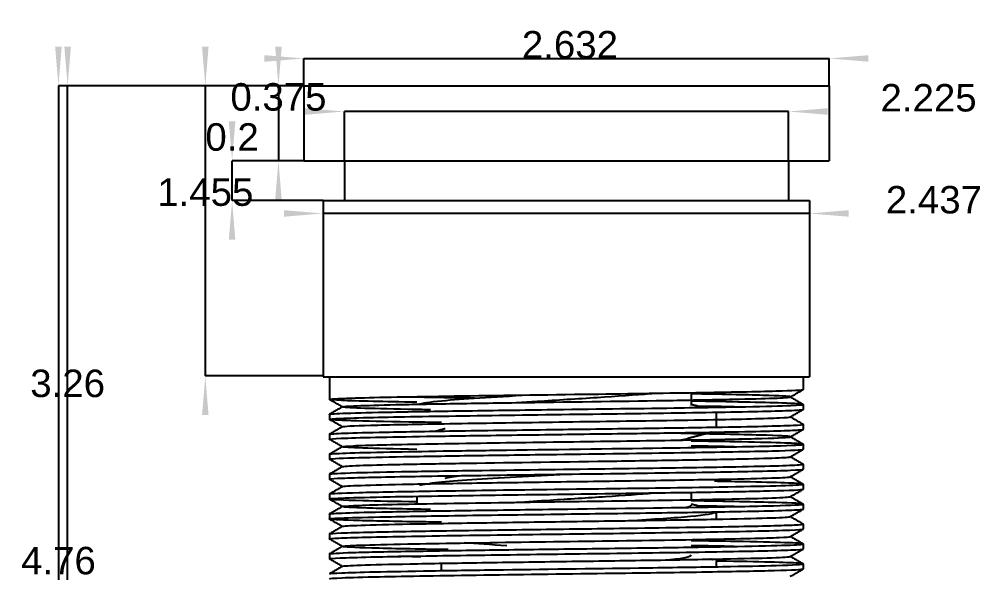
# Model space of a CAD drawing. Header units: millimetres. Extents: x 21 to 283, y 35 to 198.
# Drawn here: x 21 to 143.4, y 127.6 to 198.2 of the extents above; entities that cross this region are included whole.
import ezdxf
from ezdxf.enums import TextEntityAlignment as Align

# ---------------------------------------------------------------- set-up
doc = ezdxf.new("R2010")
doc.units = ezdxf.units.MM
doc.layers.get('0').update_dxf_attribs({"linetype": 'CONTINUOUS'})
for name, color, linetype in [('Dimension', 7, 'CONTINUOUS'), ('Dimension001', 7, 'CONTINUOUS'), ('Dimension003', 7, 'CONTINUOUS'), ('Dimension004', 7, 'CONTINUOUS'), ('Dimension007', 7, 'CONTINUOUS'), ('Dimension009', 7, 'CONTINUOUS'), ('Dimension010', 7, 'CONTINUOUS'), ('Dimension011', 7, 'CONTINUOUS'), ('ProjItem', 7, 'CONTINUOUS')]:
    doc.layers.add(name, color=color, linetype=linetype)
doc.styles.get("Standard").update_dxf_attribs({"font": 'arial.ttf'})
doc.dimstyles.get("Standard").update_dxf_attribs({"dimscale": 0, "dimtxt": 2.5, "dimasz": 2.5, "dimexe": 1.25, "dimexo": 0.625, "dimtad": 1, "dimtxsty": 'STANDARD', "dimcen": 2.5, "dimazin": 3, "dimtfac": 1, "dimtmove": 0, "dimatfit": 3})

# ---------------------------------------------------------------- blocks, each defined once
blk = doc.blocks.new('*Dimension001')
at = {"color": 0}
for points in [[(53.612, 194.729), (54.4453, 194.729), (54.0287, 189.729)], [(53.612, 175.204), (54.4453, 175.204), (54.0287, 180.204)]]:
    blk.add_solid(points, dxfattribs=at)
at = {"layer": 'Dimension001'}
for p, q in [((57.2464, 189.729), (54.0287, 189.729)), ((54.0287, 189.729), (54.0287, 180.204)), ((57.2464, 180.204), (54.0287, 180.204))]:
    blk.add_line(p, q, dxfattribs=at)
blk.add_text('0.375', height=3.5, dxfattribs=at).set_placement((54.0287, 186.586), align=Align.CENTER)
blk = doc.blocks.new('*Dimension003')
at = {"color": 0}
for points in [[(47.7092, 185.204), (48.5425, 185.204), (48.1259, 180.204)], [(47.7092, 170.124), (48.5425, 170.124), (48.1259, 175.124)]]:
    blk.add_solid(points, dxfattribs=at)
at = {"layer": 'Dimension003'}
for p, q in [((57.2464, 180.204), (48.1259, 180.204)), ((48.1259, 175.124), (48.1259, 180.204)), ((59.7293, 175.124), (48.1259, 175.124))]:
    blk.add_line(p, q, dxfattribs=at)
blk.add_text('0.2', height=3.5, dxfattribs=at).set_placement((48.1259, 181.479), align=Align.CENTER)
blk = doc.blocks.new('*Dimension')
at = {"color": 0}
for points in [[(44.3001, 194.729), (45.1334, 194.729), (44.7167, 189.729)], [(44.3001, 147.783), (45.1334, 147.783), (44.7167, 152.783)]]:
    blk.add_solid(points, dxfattribs=at)
at = {"layer": 'Dimension'}
for p, q in [((57.2464, 189.729), (44.7167, 189.729)), ((44.7167, 189.729), (44.7167, 152.783)), ((59.7293, 152.783), (44.7167, 152.783))]:
    blk.add_line(p, q, dxfattribs=at)
blk.add_text('1.455', height=3.5, dxfattribs=at).set_placement((44.7167, 174.451), align=Align.CENTER)
blk = doc.blocks.new('*Dimension004')
at = {"color": 0}
for points in [[(26.7768, 194.729), (27.6102, 194.729), (27.1935, 189.729)], [(26.7768, 101.925), (27.6102, 101.925), (27.1935, 106.925)]]:
    blk.add_solid(points, dxfattribs=at)
at = {"layer": 'Dimension004'}
for p, q in [((57.2464, 189.729), (27.1935, 189.729)), ((27.1935, 106.925), (27.1935, 189.729)), ((65.4062, 106.925), (27.1935, 106.925))]:
    blk.add_line(p, q, dxfattribs=at)
blk.add_text('3.26', height=3.5, dxfattribs=at).set_placement((27.1935, 150.087), align=Align.CENTER)
blk = doc.blocks.new('*Dimension007')
at = {"color": 0}
for points in [[(25.6031, 194.729), (26.4365, 194.729), (26.0198, 189.729)], [(25.6031, 63.825), (26.4365, 63.825), (26.0198, 68.825)]]:
    blk.add_solid(points, dxfattribs=at)
at = {"layer": 'Dimension007'}
for p, q in [((57.2464, 189.729), (26.0198, 189.729)), ((26.0198, 189.729), (26.0198, 68.825)), ((65.2792, 68.825), (26.0198, 68.825))]:
    blk.add_line(p, q, dxfattribs=at)
blk.add_text('4.76', height=3.5, dxfattribs=at).set_placement((26.0198, 127.503), align=Align.CENTER)
blk = doc.blocks.new('*Dimension009')
at = {"color": 0}
for points in [[(52.2464, 193.648), (52.2464, 192.815), (57.2464, 193.232)], [(129.112, 193.648), (129.112, 192.815), (124.112, 193.232)]]:
    blk.add_solid(points, dxfattribs=at)
at = {"layer": 'Dimension009'}
for p, q in [((57.2464, 189.729), (57.2464, 193.232)), ((57.2464, 193.232), (124.112, 193.232)), ((124.112, 189.729), (124.112, 193.232))]:
    blk.add_line(p, q, dxfattribs=at)
blk.add_text('2.632', height=3.5, dxfattribs=at).set_placement((91.1312, 193.232), align=Align.CENTER)
blk = doc.blocks.new('*Dimension010')
at = {"color": 0}
for points in [[(57.4217, 186.891), (57.4217, 186.057), (62.4217, 186.474)], [(123.937, 186.891), (123.937, 186.057), (118.937, 186.474)]]:
    blk.add_solid(points, dxfattribs=at)
at = {"layer": 'Dimension010'}
for p, q in [((62.4217, 180.204), (62.4217, 186.474)), ((118.937, 186.474), (62.4217, 186.474)), ((118.937, 180.204), (118.937, 186.474))]:
    blk.add_line(p, q, dxfattribs=at)
blk.add_text('2.225', height=3.5, dxfattribs=at).set_placement((136.788, 186.474), align=Align.CENTER)
blk = doc.blocks.new('*Dimension011')
at = {"color": 0}
for points in [[(54.7293, 173.067), (54.7293, 173.9), (59.7293, 173.483)], [(126.629, 173.067), (126.629, 173.9), (121.629, 173.483)]]:
    blk.add_solid(points, dxfattribs=at)
at = {"layer": 'Dimension011'}
for p, q in [((59.7293, 175.124), (59.7293, 173.483)), ((121.629, 175.124), (121.629, 173.483)), ((121.629, 173.483), (59.7293, 173.483))]:
    blk.add_line(p, q, dxfattribs=at)
blk.add_text('2.437', height=3.5, dxfattribs=at).set_placement((137.466, 173.483), align=Align.CENTER)

msp = doc.modelspace()

# ---------------------------------------------------------------- linework, layer by layer
at = {"layer": 'ProjItem'}
for p, q in [((57.2464, 189.729), (57.2464, 180.204)), ((124.112, 189.729), (124.112, 180.204)), ((62.4217, 180.204), (62.4217, 175.124)), ((118.937, 180.204), (118.937, 175.124)), ((59.7293, 175.124), (59.7293, 152.783)), ((121.629, 175.124), (121.629, 152.645)), ((59.7293, 152.783), (59.7293, 152.645)), ((60.5167, 152.645), (60.5167, 152.328)), ((60.5167, 152.328), (60.5167, 150.422)), ((120.842, 152.645), (120.842, 151.058)), ((106.554, 150.647), (106.554, 149.021)), ((60.5167, 150.422), (60.5167, 149.788)), ((120.842, 149.152), (120.842, 148.518)), ((60.5167, 147.882), (60.5167, 147.248)), ((120.842, 146.612), (120.842, 145.978)), ((60.5167, 145.342), (60.5167, 144.708)), ((120.842, 144.072), (120.842, 143.438)), ((60.5167, 142.802), (60.5167, 142.168)), ((120.842, 141.532), (120.842, 140.898)), ((60.5167, 140.262), (60.5167, 139.628)), ((120.842, 138.992), (120.842, 138.358)), ((60.5167, 137.722), (60.5167, 137.088)), ((106.554, 137.947), (106.554, 137.009)), ((120.842, 136.452), (120.842, 135.818)), ((60.5167, 135.182), (60.5167, 134.548)), ((120.842, 133.912), (120.842, 133.278)), ((60.5167, 132.642), (60.5167, 132.008)), ((120.842, 131.372), (120.842, 130.738)), ((60.5167, 130.102), (60.5167, 129.468)), ((74.8042, 127.973), (74.8042, 128.911)), ((120.842, 128.832), (120.842, 128.198))]:
    msp.add_line(p, q, dxfattribs=at)
for points, degree, knots in [([(57.2464, 189.729), (58.0846, 189.729), (60.5573, 189.729), (64.5404, 189.729), (69.8342, 189.729), (76.1732, 189.729), (83.2397, 189.729), (90.6792, 189.729), (98.1186, 189.729), (105.185, 189.729), (111.524, 189.729), (116.818, 189.729), (120.801, 189.729), (123.274, 189.729), (124.112, 189.729)], 1, [0, 0, 0.224399, 0.448799, 0.673198, 0.897598, 1.122, 1.3464, 1.5708, 1.7952, 2.0196, 2.24399, 2.46839, 2.69279, 2.91719, 3.14159, 3.14159]), ([(57.2464, 180.204), (58.0846, 180.204), (60.5573, 180.204), (64.5404, 180.204), (69.8342, 180.204), (76.1732, 180.204), (83.2397, 180.204), (90.6792, 180.204), (98.1186, 180.204), (105.185, 180.204), (111.524, 180.204), (116.818, 180.204), (120.801, 180.204), (123.274, 180.204), (124.112, 180.204)], 1, [0, 0, 0.224399, 0.448799, 0.673198, 0.897598, 1.122, 1.3464, 1.5708, 1.7952, 2.0196, 2.24399, 2.46839, 2.69279, 2.91719, 3.14159, 3.14159]), ([(59.7293, 175.124), (60.5052, 175.124), (62.7943, 175.124), (66.4816, 175.124), (71.3822, 175.124), (77.2505, 175.124), (83.7922, 175.124), (90.6792, 175.124), (97.5662, 175.124), (104.108, 175.124), (109.976, 175.124), (114.877, 175.124), (118.564, 175.124), (120.853, 175.124), (121.629, 175.124)], 1, [0, 0, 0.224399, 0.448799, 0.673198, 0.897598, 1.122, 1.3464, 1.5708, 1.7952, 2.0196, 2.24399, 2.46839, 2.69279, 2.91719, 3.14159, 3.14159]), ([(59.7293, 152.645), (60.5052, 152.645), (62.7943, 152.645), (66.4816, 152.645), (71.3822, 152.645), (77.2505, 152.645), (83.7922, 152.645), (90.6792, 152.645), (97.5662, 152.645), (104.108, 152.645), (109.976, 152.645), (114.877, 152.645), (118.564, 152.645), (120.853, 152.645), (121.629, 152.645)], 1, [0, 0, 0.224399, 0.448799, 0.673198, 0.897598, 1.122, 1.3464, 1.5708, 1.7952, 2.0196, 2.24399, 2.46839, 2.69279, 2.91719, 3.14159, 3.14159]), ([(60.5167, 149.788), (60.5132, 149.847), (61.4899, 149.906), (63.356, 149.965), (64.6371, 150.006), (66.3383, 150.046), (68.3797, 150.087), (70.4201, 150.127), (72.7997, 150.168), (75.4124, 150.209), (80.631, 150.29), (86.806, 150.371), (92.8487, 150.452), (97.9307, 150.521), (102.918, 150.589), (107.18, 150.657), (111.449, 150.725), (114.992, 150.794), (117.362, 150.862), (119.532, 150.924), (120.729, 150.987), (120.834, 151.049)], 3, [0, 0, 0, 0, 0.0696202, 0.0696202, 0.0696202, 0.117526, 0.117526, 0.117526, 0.165431, 0.165431, 0.165431, 0.261242, 0.261242, 0.261242, 0.341849, 0.341849, 0.341849, 0.422456, 0.422456, 0.422456, 0.496028, 0.496028, 0.496028, 0.496028]), ([(84.3479, 149.379), (85.1902, 149.438), (86.0579, 149.496), (86.9511, 149.554), (89.4567, 149.719), (92.1094, 149.883), (94.605, 150.047), (97.1018, 150.211), (99.4404, 150.375), (101.347, 150.539), (101.489, 150.551), (101.628, 150.563), (101.765, 150.575)], 3, [0.184962, 0.184962, 0.184962, 0.184962, 0.212541, 0.212541, 0.212541, 0.290082, 0.290082, 0.290082, 0.367624, 0.367624, 0.367624, 0.373389, 0.373389, 0.373389, 0.373389]), ([(71.6292, 149.43), (69.5285, 149.466), (67.6599, 149.502), (66.0914, 149.538), (64.3602, 149.578), (62.9936, 149.619), (62.0526, 149.659), (61.1102, 149.699), (60.5935, 149.739), (60.5248, 149.779)], 3, [0.858821, 0.858821, 0.858821, 0.858821, 0.901704, 0.901704, 0.901704, 0.949005, 0.949005, 0.949005, 0.996306, 0.996306, 0.996306, 0.996306]), ([(62.1763, 148.845), (62.2546, 148.891), (62.8902, 148.937), (64.0469, 148.983), (65.2014, 149.028), (66.8764, 149.074), (68.9763, 149.12), (71.0744, 149.166), (73.5964, 149.212), (76.3983, 149.258), (79.1991, 149.304), (82.2784, 149.35), (85.4606, 149.396), (91.826, 149.487), (98.5875, 149.579), (104.273, 149.671), (107.119, 149.717), (109.698, 149.763), (111.863, 149.809), (114.03, 149.854), (115.783, 149.9), (117.02, 149.946), (118.361, 149.996), (119.098, 150.045), (119.182, 150.095)], 3, [106.843, 106.843, 106.843, 106.843, 107.183, 107.183, 107.183, 107.524, 107.524, 107.524, 107.865, 107.865, 107.865, 108.205, 108.205, 108.205, 108.886, 108.886, 108.886, 109.227, 109.227, 109.227, 109.567, 109.567, 109.567, 109.935, 109.935, 109.935, 109.935]), ([(71.8401, 149.178), (72.2527, 149.326), (73.285, 149.475), (74.8397, 149.623), (76.1233, 149.746), (77.7612, 149.868), (79.6465, 149.991), (81.5307, 150.114), (83.6612, 150.236), (85.8994, 150.359)], 3, [94.399, 94.399, 94.399, 94.399, 94.8391, 94.8391, 94.8391, 95.2032, 95.2032, 95.2032, 95.5673, 95.5673, 95.5673, 95.5673]), ([(119.182, 150.115), (119.075, 150.179), (117.858, 150.244), (115.667, 150.308), (113.484, 150.372), (110.33, 150.437), (106.554, 150.501)], 3, [109.985, 109.985, 109.985, 109.985, 110.462, 110.462, 110.462, 110.94, 110.94, 110.94, 110.94]), ([(120.834, 149.161), (120.742, 149.216), (119.812, 149.27), (118.12, 149.325), (116.894, 149.364), (115.266, 149.404), (113.309, 149.444), (111.354, 149.483), (109.07, 149.523), (106.554, 149.563)], 3, [0.503871, 0.503871, 0.503871, 0.503871, 0.568304, 0.568304, 0.568304, 0.615112, 0.615112, 0.615112, 0.66192, 0.66192, 0.66192, 0.66192]), ([(60.5167, 147.248), (60.5159, 147.29), (61.0025, 147.332), (61.9527, 147.373), (62.9013, 147.415), (64.3135, 147.457), (66.1238, 147.499), (69.2231, 147.57), (73.5127, 147.642), (78.3995, 147.714), (83.2803, 147.785), (88.7552, 147.857), (94.0676, 147.929), (99.5829, 148.003), (104.919, 148.077), (109.281, 148.152), (111.465, 148.189), (113.411, 148.226), (115.047, 148.263), (116.683, 148.301), (118.007, 148.338), (118.969, 148.375), (120.124, 148.42), (120.757, 148.464), (120.834, 148.509)], 3, [0, 0, 0, 0, 0.0493581, 0.0493581, 0.0493581, 0.0987162, 0.0987162, 0.0987162, 0.18336, 0.18336, 0.18336, 0.268004, 0.268004, 0.268004, 0.355837, 0.355837, 0.355837, 0.399753, 0.399753, 0.399753, 0.443669, 0.443669, 0.443669, 0.496372, 0.496372, 0.496372, 0.496372]), ([(60.5248, 147.891), (60.6074, 147.94), (61.3549, 147.989), (62.7191, 148.037), (64.0804, 148.086), (66.058, 148.135), (68.5237, 148.183), (71.0596, 148.233), (74.1131, 148.283), (77.4748, 148.334), (80.8351, 148.384), (84.5037, 148.434), (88.2307, 148.484), (93.7854, 148.559), (99.4545, 148.633), (104.415, 148.708), (107.861, 148.76), (110.963, 148.812), (113.493, 148.863), (116.026, 148.915), (117.987, 148.967), (119.232, 149.019), (120.296, 149.063), (120.843, 149.108), (120.842, 149.152)], 3, [0.00369633, 0.00369633, 0.00369633, 0.00369633, 0.0612014, 0.0612014, 0.0612014, 0.118707, 0.118707, 0.118707, 0.177902, 0.177902, 0.177902, 0.237098, 0.237098, 0.237098, 0.325351, 0.325351, 0.325351, 0.386642, 0.386642, 0.386642, 0.447934, 0.447934, 0.447934, 0.500177, 0.500177, 0.500177, 0.500177]), ([(73.3778, 148.464), (72.3691, 148.482), (71.416, 148.499), (70.5185, 148.517), (67.9605, 148.569), (65.8969, 148.62), (64.4739, 148.671), (63.0477, 148.723), (62.2633, 148.774), (62.1763, 148.825)], 3, [105.9, 105.9, 105.9, 105.9, 106.033, 106.033, 106.033, 106.413, 106.413, 106.413, 106.794, 106.794, 106.794, 106.794]), ([(74.8042, 146.837), (73.3269, 146.861), (71.9287, 146.884), (70.6307, 146.907), (67.5474, 146.962), (65.0355, 147.018), (63.3057, 147.073), (61.571, 147.128), (60.6179, 147.184), (60.5248, 147.239)], 3, [0.838281, 0.838281, 0.838281, 0.838281, 0.865779, 0.865779, 0.865779, 0.931043, 0.931043, 0.931043, 0.996306, 0.996306, 0.996306, 0.996306]), ([(62.1763, 146.305), (62.2848, 146.37), (63.5355, 146.436), (65.786, 146.501), (68.0286, 146.566), (71.2663, 146.631), (75.1312, 146.697), (78.9911, 146.762), (83.4701, 146.827), (88.0588, 146.893), (92.6466, 146.958), (97.3347, 147.023), (101.59, 147.089), (106.66, 147.166), (111.094, 147.244), (114.189, 147.322), (115.74, 147.361), (116.963, 147.4), (117.806, 147.438), (118.65, 147.477), (119.115, 147.516), (119.182, 147.555)], 3, [100.559, 100.559, 100.559, 100.559, 101.044, 101.044, 101.044, 101.529, 101.529, 101.529, 102.014, 102.014, 102.014, 102.498, 102.498, 102.498, 103.075, 103.075, 103.075, 103.364, 103.364, 103.364, 103.652, 103.652, 103.652, 103.652]), ([(60.5167, 144.708), (60.5157, 144.751), (61.0259, 144.794), (62.022, 144.836), (63.0163, 144.879), (64.4969, 144.922), (66.3875, 144.965), (68.2085, 145.006), (70.4124, 145.047), (72.8964, 145.088), (75.3795, 145.129), (78.1426, 145.171), (81.0558, 145.212), (82.8314, 145.237), (84.6627, 145.262), (86.5187, 145.287), (90.2967, 145.338), (94.1717, 145.389), (97.8767, 145.441), (101.063, 145.485), (104.117, 145.528), (106.883, 145.572), (109.649, 145.616), (112.127, 145.66), (114.181, 145.704), (115.896, 145.741), (117.32, 145.778), (118.398, 145.814), (119.478, 145.851), (120.213, 145.888), (120.575, 145.924), (120.722, 145.939), (120.808, 145.954), (120.834, 145.969)], 3, [0, 0, 0, 0, 0.050493, 0.050493, 0.050493, 0.100986, 0.100986, 0.100986, 0.149661, 0.149661, 0.149661, 0.198336, 0.198336, 0.198336, 0.228009, 0.228009, 0.228009, 0.288416, 0.288416, 0.288416, 0.340361, 0.340361, 0.340361, 0.392307, 0.392307, 0.392307, 0.43565, 0.43565, 0.43565, 0.478994, 0.478994, 0.478994, 0.496471, 0.496471, 0.496471, 0.496471]), ([(60.5248, 145.351), (60.6029, 145.397), (61.2661, 145.443), (62.4767, 145.488), (63.685, 145.534), (65.4408, 145.58), (67.6443, 145.625), (70.2687, 145.68), (73.5292, 145.734), (77.1665, 145.789), (80.8012, 145.843), (84.8126, 145.898), (88.8725, 145.953), (92.5847, 146.002), (96.3377, 146.052), (99.8779, 146.102), (103.419, 146.152), (106.747, 146.202), (109.637, 146.252), (111.966, 146.292), (114.012, 146.332), (115.685, 146.372), (117.36, 146.412), (118.662, 146.452), (119.533, 146.492), (120.399, 146.532), (120.842, 146.572), (120.842, 146.612)], 3, [0.00369323, 0.00369323, 0.00369323, 0.00369323, 0.0576674, 0.0576674, 0.0576674, 0.111642, 0.111642, 0.111642, 0.175993, 0.175993, 0.175993, 0.240344, 0.240344, 0.240344, 0.299193, 0.299193, 0.299193, 0.358042, 0.358042, 0.358042, 0.405447, 0.405447, 0.405447, 0.452853, 0.452853, 0.452853, 0.499931, 0.499931, 0.499931, 0.499931]), ([(62.1762, 143.765), (62.243, 143.804), (62.708, 143.843), (63.5524, 143.881), (64.3956, 143.92), (65.6179, 143.959), (67.169, 143.998), (70.2638, 144.076), (74.6984, 144.153), (79.7683, 144.231), (84.0236, 144.297), (88.7117, 144.362), (93.2996, 144.427), (97.8883, 144.492), (102.367, 144.558), (106.227, 144.623), (110.092, 144.688), (113.33, 144.754), (115.572, 144.819), (117.823, 144.884), (119.074, 144.95), (119.182, 145.015)], 3, [94.276, 94.276, 94.276, 94.276, 94.5644, 94.5644, 94.5644, 94.8528, 94.8528, 94.8528, 95.4296, 95.4296, 95.4296, 95.9144, 95.9144, 95.9144, 96.3991, 96.3991, 96.3991, 96.8839, 96.8839, 96.8839, 97.3686, 97.3686, 97.3686, 97.3686]), ([(119.182, 145.035), (119.07, 145.103), (117.716, 145.171), (115.289, 145.239), (112.87, 145.307), (109.383, 145.375), (105.256, 145.443)], 3, [97.4177, 97.4177, 97.4177, 97.4177, 97.9225, 97.9225, 97.9225, 98.4273, 98.4273, 98.4273, 98.4273]), ([(120.834, 144.081), (120.815, 144.092), (120.763, 144.103), (120.679, 144.114), (120.327, 144.159), (119.399, 144.205), (117.946, 144.25), (116.495, 144.296), (114.521, 144.341), (112.132, 144.387), (110.457, 144.419), (108.58, 144.451), (106.554, 144.483)], 3, [0.503734, 0.503734, 0.503734, 0.503734, 0.516586, 0.516586, 0.516586, 0.570353, 0.570353, 0.570353, 0.62412, 0.62412, 0.62412, 0.661828, 0.661828, 0.661828, 0.661828]), ([(60.5167, 142.168), (60.5127, 142.23), (61.5951, 142.292), (63.6516, 142.354), (65.2317, 142.402), (67.385, 142.45), (69.9783, 142.497), (72.5694, 142.545), (75.6006, 142.593), (78.881, 142.641), (82.2085, 142.689), (85.7929, 142.738), (89.4085, 142.786), (94.9101, 142.86), (100.476, 142.934), (105.289, 143.008), (110.111, 143.081), (114.178, 143.155), (116.894, 143.229), (119.356, 143.296), (120.724, 143.362), (120.834, 143.429)], 3, [0, 0, 0, 0, 0.0732923, 0.0732923, 0.0732923, 0.129758, 0.129758, 0.129758, 0.186224, 0.186224, 0.186224, 0.243526, 0.243526, 0.243526, 0.330663, 0.330663, 0.330663, 0.4178, 0.4178, 0.4178, 0.496402, 0.496402, 0.496402, 0.496402]), ([(60.5248, 142.811), (60.6062, 142.859), (61.3273, 142.907), (62.6439, 142.954), (63.9579, 143.002), (65.8673, 143.05), (68.2524, 143.098), (70.2098, 143.137), (72.4855, 143.176), (74.9853, 143.216), (77.4842, 143.255), (80.2073, 143.294), (83.0374, 143.333), (90.0287, 143.43), (97.6782, 143.527), (104.143, 143.624), (106.846, 143.664), (109.347, 143.705), (111.53, 143.745), (113.715, 143.786), (115.581, 143.826), (117.047, 143.867), (119.527, 143.935), (120.848, 144.003), (120.842, 144.072)], 3, [0.00369429, 0.00369429, 0.00369429, 0.00369429, 0.0601134, 0.0601134, 0.0601134, 0.116533, 0.116533, 0.116533, 0.162868, 0.162868, 0.162868, 0.209202, 0.209202, 0.209202, 0.323662, 0.323662, 0.323662, 0.371499, 0.371499, 0.371499, 0.419336, 0.419336, 0.419336, 0.500039, 0.500039, 0.500039, 0.500039]), ([(71.6292, 143.416), (68.7476, 143.471), (66.4028, 143.526), (64.7848, 143.58), (63.1626, 143.635), (62.269, 143.69), (62.1762, 143.745)], 3, [93.4124, 93.4124, 93.4124, 93.4124, 93.8196, 93.8196, 93.8196, 94.2269, 94.2269, 94.2269, 94.2269]), ([(62.1762, 141.225), (62.2606, 141.274), (62.9975, 141.324), (64.338, 141.374), (65.5755, 141.42), (67.3278, 141.465), (69.4949, 141.511), (71.6602, 141.557), (74.2393, 141.603), (77.0848, 141.649), (82.7708, 141.741), (89.5323, 141.833), (95.8978, 141.924), (99.0799, 141.97), (102.159, 142.016), (104.96, 142.062), (107.762, 142.108), (110.284, 142.154), (112.382, 142.2), (114.482, 142.246), (116.157, 142.291), (117.311, 142.337), (118.468, 142.383), (119.104, 142.429), (119.182, 142.475)], 3, [87.9926, 87.9926, 87.9926, 87.9926, 88.3607, 88.3607, 88.3607, 88.7013, 88.7013, 88.7013, 89.0419, 89.0419, 89.0419, 89.723, 89.723, 89.723, 90.0635, 90.0635, 90.0635, 90.4041, 90.4041, 90.4041, 90.7446, 90.7446, 90.7446, 91.0852, 91.0852, 91.0852, 91.0852]), ([(60.5167, 139.628), (60.5181, 139.664), (60.8652, 139.699), (61.5579, 139.735), (62.2478, 139.77), (63.2775, 139.806), (64.6106, 139.841), (66.9782, 139.904), (70.3204, 139.968), (74.2772, 140.031), (78.2291, 140.094), (82.7947, 140.157), (87.4827, 140.22), (92.6939, 140.29), (98.0547, 140.361), (102.849, 140.431), (107.649, 140.501), (111.881, 140.572), (114.981, 140.642), (116.799, 140.683), (118.237, 140.724), (119.227, 140.765), (120.219, 140.806), (120.763, 140.848), (120.834, 140.889)], 3, [0, 0, 0, 0, 0.0419716, 0.0419716, 0.0419716, 0.0839432, 0.0839432, 0.0839432, 0.158605, 0.158605, 0.158605, 0.233266, 0.233266, 0.233266, 0.31626, 0.31626, 0.31626, 0.399253, 0.399253, 0.399253, 0.447856, 0.447856, 0.447856, 0.496458, 0.496458, 0.496458, 0.496458]), ([(60.5248, 140.271), (60.6281, 140.333), (61.8214, 140.395), (63.98, 140.457), (65.6707, 140.506), (67.9522, 140.555), (70.677, 140.604), (73.3995, 140.652), (76.5653, 140.701), (79.9666, 140.75), (85.2321, 140.825), (91.0759, 140.901), (96.6013, 140.977), (102.13, 141.052), (107.337, 141.128), (111.423, 141.203), (113.699, 141.245), (115.638, 141.287), (117.142, 141.329), (118.648, 141.371), (119.72, 141.413), (120.307, 141.456), (120.663, 141.481), (120.841, 141.506), (120.842, 141.532)], 3, [0.00369713, 0.00369713, 0.00369713, 0.00369713, 0.0770787, 0.0770787, 0.0770787, 0.134704, 0.134704, 0.134704, 0.192329, 0.192329, 0.192329, 0.281545, 0.281545, 0.281545, 0.370761, 0.370761, 0.370761, 0.420426, 0.420426, 0.420426, 0.47009, 0.47009, 0.47009, 0.500126, 0.500126, 0.500126, 0.500126]), ([(62.1762, 138.685), (62.2646, 138.737), (63.0733, 138.789), (64.5433, 138.841), (66.0099, 138.893), (68.1365, 138.945), (70.7675, 138.997), (73.3959, 139.05), (76.5265, 139.102), (79.9302, 139.154), (83.3325, 139.206), (87.005, 139.258), (90.6791, 139.31), (94.3533, 139.362), (98.0258, 139.414), (101.428, 139.466), (104.832, 139.518), (107.962, 139.57), (110.591, 139.623), (113.222, 139.675), (115.348, 139.727), (116.815, 139.779), (118.285, 139.831), (119.094, 139.883), (119.182, 139.935)], 3, [81.7092, 81.7092, 81.7092, 81.7092, 82.0957, 82.0957, 82.0957, 82.4823, 82.4823, 82.4823, 82.8689, 82.8689, 82.8689, 83.2555, 83.2555, 83.2555, 83.642, 83.642, 83.642, 84.0286, 84.0286, 84.0286, 84.4152, 84.4152, 84.4152, 84.8018, 84.8018, 84.8018, 84.8018]), ([(72.0178, 138.879), (72.4539, 138.995), (73.2587, 139.11), (74.3858, 139.225), (75.5116, 139.341), (76.9592, 139.456), (78.645, 139.571), (82.0107, 139.802), (86.3457, 140.033), (90.697, 140.263)], 3, [81.8857, 81.8857, 81.8857, 81.8857, 82.2281, 82.2281, 82.2281, 82.5704, 82.5704, 82.5704, 83.2551, 83.2551, 83.2551, 83.2551]), ([(60.5167, 137.088), (60.5151, 137.137), (61.1956, 137.187), (62.5135, 137.236), (63.8284, 137.285), (65.7807, 137.335), (68.2406, 137.384), (71.8248, 137.456), (76.5067, 137.528), (81.6335, 137.6), (86.7556, 137.672), (92.3196, 137.744), (97.5477, 137.816), (101.475, 137.87), (105.214, 137.924), (108.469, 137.978), (111.726, 138.032), (114.498, 138.086), (116.566, 138.14), (119.234, 138.21), (120.719, 138.279), (120.834, 138.349)], 3, [0, 0, 0, 0, 0.0582348, 0.0582348, 0.0582348, 0.11647, 0.11647, 0.11647, 0.201445, 0.201445, 0.201445, 0.286421, 0.286421, 0.286421, 0.350253, 0.350253, 0.350253, 0.414084, 0.414084, 0.414084, 0.496187, 0.496187, 0.496187, 0.496187]), ([(60.5248, 137.731), (60.6325, 137.796), (61.9415, 137.861), (64.3024, 137.926), (66.6543, 137.992), (70.0576, 138.057), (74.1207, 138.122), (78.3128, 138.189), (83.209, 138.256), (88.2108, 138.324), (93.2117, 138.391), (98.316, 138.458), (102.903, 138.525), (105.515, 138.564), (107.96, 138.602), (110.142, 138.64), (113.078, 138.692), (115.531, 138.743), (117.328, 138.795), (119.128, 138.846), (120.271, 138.898), (120.674, 138.949), (120.786, 138.963), (120.842, 138.978), (120.842, 138.992)], 3, [0.0036965, 0.0036965, 0.0036965, 0.0036965, 0.0806039, 0.0806039, 0.0806039, 0.157511, 0.157511, 0.157511, 0.236972, 0.236972, 0.236972, 0.316434, 0.316434, 0.316434, 0.361661, 0.361661, 0.361661, 0.422465, 0.422465, 0.422465, 0.483269, 0.483269, 0.483269, 0.500091, 0.500091, 0.500091, 0.500091]), ([(120.834, 139.001), (120.811, 139.014), (120.742, 139.027), (120.626, 139.04), (120.241, 139.083), (119.332, 139.127), (117.947, 139.17), (116.564, 139.214), (114.704, 139.257), (112.462, 139.301), (111.542, 139.318), (110.562, 139.336), (109.523, 139.354)], 3, [0.503789, 0.503789, 0.503789, 0.503789, 0.519144, 0.519144, 0.519144, 0.570459, 0.570459, 0.570459, 0.621773, 0.621773, 0.621773, 0.642814, 0.642814, 0.642814, 0.642814]), ([(62.1762, 136.145), (62.2436, 136.184), (62.718, 136.223), (63.5794, 136.263), (64.4397, 136.302), (65.6868, 136.341), (67.2684, 136.381), (68.849, 136.42), (70.7636, 136.459), (72.932, 136.498), (75.0996, 136.538), (77.5203, 136.577), (80.0925, 136.616), (85.235, 136.695), (90.9859, 136.773), (96.413, 136.852), (101.844, 136.93), (106.928, 137.009), (110.84, 137.087), (113.398, 137.139), (115.461, 137.19), (116.884, 137.241), (118.311, 137.293), (119.095, 137.344), (119.182, 137.395)], 3, [75.4257, 75.4257, 75.4257, 75.4257, 75.7172, 75.7172, 75.7172, 76.0087, 76.0087, 76.0087, 76.3001, 76.3001, 76.3001, 76.5916, 76.5916, 76.5916, 77.1745, 77.1745, 77.1745, 77.7575, 77.7575, 77.7575, 78.1379, 78.1379, 78.1379, 78.5183, 78.5183, 78.5183, 78.5183]), ([(84.3481, 136.679), (85.7016, 136.773), (87.137, 136.867), (88.5992, 136.961), (90.9703, 137.113), (93.4165, 137.266), (95.6864, 137.418), (97.9579, 137.571), (100.053, 137.723), (101.765, 137.875)], 3, [0.184714, 0.184714, 0.184714, 0.184714, 0.22911, 0.22911, 0.22911, 0.301074, 0.301074, 0.301074, 0.373039, 0.373039, 0.373039, 0.373039]), ([(71.6292, 136.73), (68.9166, 136.776), (66.5929, 136.823), (64.7976, 136.87), (62.126, 136.94), (60.6401, 137.009), (60.5248, 137.079)], 3, [0.858774, 0.858774, 0.858774, 0.858774, 0.914131, 0.914131, 0.914131, 0.996304, 0.996304, 0.996304, 0.996304]), ([(60.5248, 135.191), (60.6051, 135.238), (61.3072, 135.285), (62.5894, 135.332), (63.869, 135.38), (65.7295, 135.427), (68.0564, 135.474), (70.6211, 135.526), (73.7563, 135.578), (77.2304, 135.63), (80.7027, 135.682), (84.514, 135.734), (88.3831, 135.786), (94.9851, 135.875), (101.73, 135.963), (107.254, 136.052), (111.314, 136.117), (114.712, 136.182), (117.061, 136.247), (119.419, 136.312), (120.726, 136.377), (120.834, 136.442), (120.839, 136.446), (120.842, 136.449), (120.842, 136.452)], 3, [0.00369518, 0.00369518, 0.00369518, 0.00369518, 0.0593728, 0.0593728, 0.0593728, 0.11505, 0.11505, 0.11505, 0.176482, 0.176482, 0.176482, 0.237913, 0.237913, 0.237913, 0.342698, 0.342698, 0.342698, 0.419564, 0.419564, 0.419564, 0.496429, 0.496429, 0.496429, 0.500106, 0.500106, 0.500106, 0.500106]), ([(73.3778, 135.764), (69.9979, 135.824), (67.2085, 135.884), (65.2805, 135.944), (63.3467, 136.005), (62.2773, 136.065), (62.1762, 136.125)], 3, [74.4824, 74.4824, 74.4824, 74.4824, 74.9295, 74.9295, 74.9295, 75.3766, 75.3766, 75.3766, 75.3766]), ([(120.834, 136.461), (120.73, 136.523), (119.531, 136.586), (117.36, 136.648), (114.875, 136.719), (111.103, 136.791), (106.554, 136.863)], 3, [0.503802, 0.503802, 0.503802, 0.503802, 0.577337, 0.577337, 0.577337, 0.661872, 0.661872, 0.661872, 0.661872]), ([(60.5167, 134.548), (60.5153, 134.596), (61.1551, 134.644), (62.3963, 134.692), (63.6348, 134.739), (65.4748, 134.787), (67.8012, 134.835), (70.7791, 134.896), (74.5599, 134.958), (78.7619, 135.019), (82.9606, 135.08), (87.5799, 135.142), (92.1465, 135.203), (96.0702, 135.255), (99.9563, 135.308), (103.511, 135.361), (107.068, 135.413), (110.293, 135.466), (112.943, 135.519), (115.063, 135.561), (116.818, 135.603), (118.121, 135.645), (119.426, 135.687), (120.279, 135.729), (120.641, 135.771), (120.748, 135.784), (120.812, 135.796), (120.833, 135.809)], 3, [0, 0, 0, 0, 0.0564922, 0.0564922, 0.0564922, 0.112984, 0.112984, 0.112984, 0.185383, 0.185383, 0.185383, 0.257782, 0.257782, 0.257782, 0.319998, 0.319998, 0.319998, 0.382213, 0.382213, 0.382213, 0.431936, 0.431936, 0.431936, 0.481658, 0.481658, 0.481658, 0.496353, 0.496353, 0.496353, 0.496353]), ([(62.1763, 133.605), (62.2646, 133.657), (63.0733, 133.709), (64.5433, 133.761), (66.0099, 133.813), (68.1365, 133.865), (70.7675, 133.917), (73.3959, 133.97), (76.5265, 134.022), (79.9302, 134.074), (83.3325, 134.126), (87.005, 134.178), (90.6792, 134.23), (94.3533, 134.282), (98.0258, 134.334), (101.428, 134.386), (104.832, 134.438), (107.962, 134.49), (110.591, 134.543), (113.222, 134.595), (115.348, 134.647), (116.815, 134.699), (118.285, 134.751), (119.094, 134.803), (119.182, 134.855)], 3, [69.1423, 69.1423, 69.1423, 69.1423, 69.5289, 69.5289, 69.5289, 69.9154, 69.9154, 69.9154, 70.302, 70.302, 70.302, 70.6886, 70.6886, 70.6886, 71.0752, 71.0752, 71.0752, 71.4617, 71.4617, 71.4617, 71.8483, 71.8483, 71.8483, 72.2349, 72.2349, 72.2349, 72.2349]), ([(98.5524, 134.343), (101.749, 134.529), (104.527, 134.715), (106.482, 134.901), (108.445, 135.087), (109.578, 135.273), (109.714, 135.459)], 3, [77.3969, 77.3969, 77.3969, 77.3969, 77.9492, 77.9492, 77.9492, 78.5014, 78.5014, 78.5014, 78.5014]), ([(74.8042, 134.137), (73.6956, 134.155), (72.6361, 134.172), (71.6257, 134.19), (68.2571, 134.248), (65.4934, 134.306), (63.5872, 134.364), (61.6754, 134.422), (60.6227, 134.481), (60.5248, 134.539)], 3, [0.838131, 0.838131, 0.838131, 0.838131, 0.858746, 0.858746, 0.858746, 0.927524, 0.927524, 0.927524, 0.996302, 0.996302, 0.996302, 0.996302]), ([(60.5248, 132.651), (60.5934, 132.691), (61.1089, 132.731), (62.0486, 132.771), (62.987, 132.811), (64.3496, 132.851), (66.0762, 132.891), (68.5348, 132.948), (71.7397, 133.005), (75.4091, 133.062), (79.0754, 133.119), (83.2057, 133.176), (87.433, 133.233), (91.2418, 133.285), (95.1263, 133.336), (98.8144, 133.387), (103.759, 133.456), (108.339, 133.525), (111.97, 133.594), (115.611, 133.662), (118.301, 133.731), (119.696, 133.8), (120.458, 133.837), (120.84, 133.874), (120.842, 133.912)], 3, [0.0036947, 0.0036947, 0.0036947, 0.0036947, 0.0509342, 0.0509342, 0.0509342, 0.0981737, 0.0981737, 0.0981737, 0.165519, 0.165519, 0.165519, 0.232863, 0.232863, 0.232863, 0.29356, 0.29356, 0.29356, 0.374847, 0.374847, 0.374847, 0.456134, 0.456134, 0.456134, 0.500154, 0.500154, 0.500154, 0.500154]), ([(60.5167, 132.008), (60.5187, 132.046), (60.9206, 132.085), (61.7223, 132.123), (62.5202, 132.161), (63.7099, 132.199), (65.2433, 132.238), (68.392, 132.316), (73.0294, 132.395), (78.3984, 132.474), (82.9317, 132.54), (87.9781, 132.607), (92.9317, 132.673), (97.8863, 132.74), (102.746, 132.807), (106.928, 132.873), (109.739, 132.918), (112.25, 132.963), (114.322, 133.007), (116.396, 133.052), (118.03, 133.097), (119.135, 133.142), (120.184, 133.184), (120.761, 133.226), (120.834, 133.269)], 3, [0, 0, 0, 0, 0.0451967, 0.0451967, 0.0451967, 0.0903933, 0.0903933, 0.0903933, 0.183401, 0.183401, 0.183401, 0.261995, 0.261995, 0.261995, 0.340588, 0.340588, 0.340588, 0.393404, 0.393404, 0.393404, 0.446219, 0.446219, 0.446219, 0.496266, 0.496266, 0.496266, 0.496266]), ([(62.1763, 131.065), (62.2633, 131.116), (63.0477, 131.167), (64.4739, 131.219), (65.8969, 131.27), (67.9605, 131.321), (70.5185, 131.372), (74.4308, 131.451), (79.5144, 131.53), (84.9453, 131.608), (90.3724, 131.687), (96.1233, 131.765), (101.266, 131.844), (103.838, 131.883), (106.259, 131.922), (108.426, 131.962), (110.595, 132.001), (112.509, 132.04), (114.09, 132.079), (115.671, 132.119), (116.919, 132.158), (117.779, 132.197), (118.64, 132.236), (119.115, 132.276), (119.182, 132.315)], 3, [62.8589, 62.8589, 62.8589, 62.8589, 63.2393, 63.2393, 63.2393, 63.6197, 63.6197, 63.6197, 64.2027, 64.2027, 64.2027, 64.7856, 64.7856, 64.7856, 65.0771, 65.0771, 65.0771, 65.3685, 65.3685, 65.3685, 65.66, 65.66, 65.66, 65.9515, 65.9515, 65.9515, 65.9515]), ([(60.5248, 130.111), (60.6215, 130.169), (61.6538, 130.226), (63.5292, 130.284), (65.3989, 130.342), (68.1118, 130.399), (71.422, 130.457), (74.0605, 130.503), (77.0775, 130.549), (80.2993, 130.595), (83.5201, 130.641), (86.9455, 130.687), (90.3756, 130.733), (94.2289, 130.784), (98.093, 130.836), (101.682, 130.888), (105.273, 130.939), (108.589, 130.991), (111.39, 131.043), (114.196, 131.094), (116.487, 131.146), (118.094, 131.198), (119.704, 131.25), (120.632, 131.301), (120.809, 131.353), (120.831, 131.359), (120.842, 131.366), (120.842, 131.372)], 3, [0.00369598, 0.00369598, 0.00369598, 0.00369598, 0.0717566, 0.0717566, 0.0717566, 0.139817, 0.139817, 0.139817, 0.194124, 0.194124, 0.194124, 0.248432, 0.248432, 0.248432, 0.309434, 0.309434, 0.309434, 0.370435, 0.370435, 0.370435, 0.431496, 0.431496, 0.431496, 0.492557, 0.492557, 0.492557, 0.499943, 0.499943, 0.499943, 0.499943]), ([(75.6307, 130.645), (71.6305, 130.711), (68.2646, 130.778), (65.9316, 130.845), (63.5901, 130.912), (62.2868, 130.978), (62.1763, 131.045)], 3, [61.8195, 61.8195, 61.8195, 61.8195, 62.3146, 62.3146, 62.3146, 62.8098, 62.8098, 62.8098, 62.8098]), ([(120.833, 131.381), (120.747, 131.432), (119.939, 131.483), (118.463, 131.533), (116.991, 131.584), (114.853, 131.635), (112.199, 131.686), (110.507, 131.718), (108.608, 131.75), (106.554, 131.783)], 3, [0.503637, 0.503637, 0.503637, 0.503637, 0.563543, 0.563543, 0.563543, 0.62345, 0.62345, 0.62345, 0.661667, 0.661667, 0.661667, 0.661667]), ([(60.5167, 129.468), (60.516, 129.509), (60.9718, 129.549), (61.8637, 129.589), (62.7542, 129.63), (64.0809, 129.67), (65.7848, 129.711), (68.3406, 129.771), (71.7574, 129.832), (75.6925, 129.893), (79.6238, 129.954), (84.0723, 130.014), (88.5922, 130.075), (93.6586, 130.143), (98.812, 130.211), (103.412, 130.279), (108.017, 130.347), (112.066, 130.415), (115.053, 130.484), (116.849, 130.524), (118.27, 130.565), (119.247, 130.606), (120.227, 130.647), (120.763, 130.688), (120.833, 130.729)], 3, [0, 0, 0, 0, 0.0477446, 0.0477446, 0.0477446, 0.0954892, 0.0954892, 0.0954892, 0.167196, 0.167196, 0.167196, 0.238903, 0.238903, 0.238903, 0.319277, 0.319277, 0.319277, 0.39965, 0.39965, 0.39965, 0.447942, 0.447942, 0.447942, 0.496233, 0.496233, 0.496233, 0.496233]), ([(62.1762, 128.525), (62.2646, 128.577), (63.0733, 128.629), (64.5433, 128.681), (66.0099, 128.733), (68.1365, 128.785), (70.7675, 128.837), (73.3959, 128.89), (76.5265, 128.942), (79.9302, 128.994), (83.3325, 129.046), (87.005, 129.098), (90.6792, 129.15), (94.3533, 129.202), (98.0258, 129.254), (101.428, 129.306), (104.832, 129.358), (107.962, 129.41), (110.591, 129.463), (113.222, 129.515), (115.348, 129.567), (116.815, 129.619), (118.285, 129.671), (119.094, 129.723), (119.182, 129.775)], 3, [56.5754, 56.5754, 56.5754, 56.5754, 56.962, 56.962, 56.962, 57.3486, 57.3486, 57.3486, 57.7352, 57.7352, 57.7352, 58.1217, 58.1217, 58.1217, 58.5083, 58.5083, 58.5083, 58.8949, 58.8949, 58.8949, 59.2815, 59.2815, 59.2815, 59.668, 59.668, 59.668, 59.668]), ([(103.552, 129.339), (104.52, 129.445), (105.276, 129.55), (105.784, 129.655), (106.296, 129.76), (106.552, 129.866), (106.554, 129.971)], 3, [0.400705, 0.400705, 0.400705, 0.400705, 0.450429, 0.450429, 0.450429, 0.500152, 0.500152, 0.500152, 0.500152]), ([(60.5248, 127.571), (60.5945, 127.612), (61.1275, 127.653), (62.0996, 127.693), (63.0703, 127.734), (64.48, 127.775), (66.2652, 127.815), (68.2581, 127.861), (70.7191, 127.906), (73.5111, 127.952), (76.3016, 127.997), (79.4232, 128.043), (82.6961, 128.088), (88.6817, 128.172), (95.184, 128.255), (101.016, 128.338), (104.497, 128.388), (107.744, 128.438), (110.533, 128.487), (113.325, 128.537), (115.66, 128.587), (117.383, 128.636), (119.649, 128.701), (120.846, 128.767), (120.842, 128.832)], 3, [0.00369526, 0.00369526, 0.00369526, 0.00369526, 0.0518048, 0.0518048, 0.0518048, 0.0999144, 0.0999144, 0.0999144, 0.153665, 0.153665, 0.153665, 0.207415, 0.207415, 0.207415, 0.305742, 0.305742, 0.305742, 0.364435, 0.364435, 0.364435, 0.423127, 0.423127, 0.423127, 0.500156, 0.500156, 0.500156, 0.500156]), ([(120.834, 128.841), (120.8, 128.86), (120.664, 128.88), (120.426, 128.899), (119.876, 128.944), (118.775, 128.988), (117.184, 129.033), (115.594, 129.078), (113.515, 129.122), (111.058, 129.167), (110.621, 129.175), (110.173, 129.183), (109.714, 129.191)], 3, [0.503853, 0.503853, 0.503853, 0.503853, 0.526629, 0.526629, 0.526629, 0.579374, 0.579374, 0.579374, 0.632119, 0.632119, 0.632119, 0.641487, 0.641487, 0.641487, 0.641487]), ([(60.5167, 126.928), (60.5156, 126.973), (61.0702, 127.017), (62.151, 127.062), (63.2296, 127.106), (64.8344, 127.151), (66.8775, 127.196), (70.2932, 127.27), (74.964, 127.345), (80.1909, 127.42), (85.4114, 127.494), (91.1843, 127.569), (96.6439, 127.644), (100.956, 127.703), (105.072, 127.762), (108.606, 127.82), (112.143, 127.879), (115.098, 127.938), (117.192, 127.997), (119.468, 128.061), (120.727, 128.125), (120.834, 128.189)], 3, [0, 0, 0, 0, 0.0526233, 0.0526233, 0.0526233, 0.105247, 0.105247, 0.105247, 0.193371, 0.193371, 0.193371, 0.281495, 0.281495, 0.281495, 0.351106, 0.351106, 0.351106, 0.420716, 0.420716, 0.420716, 0.496141, 0.496141, 0.496141, 0.496141])]:
    msp.add_open_spline(points, degree=degree, knots=knots, dxfattribs=at)
for points, degree in [([(119.182, 150.095), (120.834, 151.049)], 1), ([(120.834, 151.049), (120.842, 151.053), (120.842, 151.058)], 2), ([(60.5248, 149.779), (60.5167, 149.783), (60.5167, 149.788)], 2), ([(62.1763, 148.825), (60.5248, 149.779)], 1), ([(78.9917, 149.948), (75.3818, 150), (72.0755, 150.053), (69.3138, 150.105)], 3), ([(119.182, 150.095), (119.199, 150.105), (119.182, 150.115)], 2), ([(119.182, 150.115), (120.834, 149.161)], 1), ([(62.1763, 148.845), (60.5248, 147.891)], 1), ([(62.1763, 148.825), (62.1591, 148.835), (62.1763, 148.845)], 2), ([(107.982, 148.764), (106.554, 149.143)], 1), ([(112.045, 148.835), (110.631, 148.862), (109.076, 148.889), (107.409, 148.915)], 3), ([(109.729, 148.16), (109.729, 146.253)], 1), ([(119.182, 147.555), (120.834, 148.509)], 1), ([(120.842, 149.152), (120.842, 149.156), (120.834, 149.161)], 2), ([(120.834, 148.509), (120.842, 148.513), (120.842, 148.518)], 2), ([(60.5167, 147.882), (60.5167, 147.886), (60.5248, 147.891)], 2), ([(60.5248, 147.239), (60.5167, 147.243), (60.5167, 147.248)], 2), ([(62.1763, 146.285), (60.5248, 147.239)], 1), ([(119.199, 147.565), (120.834, 146.621)], 1), ([(62.1763, 146.305), (60.5248, 145.351)], 1), ([(62.1763, 146.285), (62.1591, 146.295), (62.1763, 146.305)], 2), ([(73.9436, 145.739), (75.2643, 146.09)], 1), ([(119.182, 145.015), (120.834, 145.969)], 1), ([(120.842, 146.612), (120.842, 146.616), (120.834, 146.621)], 2), ([(120.834, 145.969), (120.842, 145.973), (120.842, 145.978)], 2), ([(60.5167, 145.342), (60.5167, 145.346), (60.5248, 145.351)], 2), ([(60.5248, 144.699), (60.5167, 144.703), (60.5167, 144.708)], 2), ([(62.1591, 143.755), (60.5248, 144.699)], 1), ([(105.164, 144.605), (105.751, 144.697), (106.094, 144.788)], 2), ([(109.198, 145.61), (107.648, 145.201), (106.094, 144.788)], 2), ([(119.199, 145.025), (120.834, 144.081)], 1), ([(62.1762, 143.765), (60.5248, 142.811)], 1), ([(62.1762, 143.745), (62.1591, 143.755), (62.1762, 143.765)], 2), ([(112.044, 143.755), (110.392, 143.786), (108.545, 143.818), (106.554, 143.849)], 3), ([(119.182, 142.475), (120.834, 143.429)], 1), ([(120.842, 144.072), (120.842, 144.076), (120.834, 144.081)], 2), ([(120.834, 143.429), (120.842, 143.433), (120.842, 143.438)], 2), ([(60.5167, 142.802), (60.5167, 142.806), (60.5248, 142.811)], 2), ([(60.5248, 142.159), (60.5167, 142.163), (60.5167, 142.168)], 2), ([(62.1591, 141.215), (60.5248, 142.159)], 1), ([(119.199, 142.485), (120.834, 141.541)], 1), ([(62.1762, 141.225), (60.5248, 140.271)], 1), ([(119.182, 139.935), (120.834, 140.889)], 1), ([(120.842, 141.532), (120.842, 141.536), (120.834, 141.541)], 2), ([(120.834, 140.889), (120.842, 140.893), (120.842, 140.898)], 2), ([(60.5167, 140.262), (60.5167, 140.266), (60.5248, 140.271)], 2), ([(60.5248, 139.619), (60.5167, 139.623), (60.5167, 139.628)], 2), ([(62.1591, 138.675), (60.5248, 139.619)], 1), ([(75.2645, 139.74), (75.6874, 139.853), (76.401, 139.966), (77.3671, 140.078)], 3), ([(109.729, 139.606), (109.729, 139.503)], 1), ([(119.199, 139.945), (120.834, 139.001)], 1), ([(62.1762, 138.685), (60.5248, 137.731)], 1), ([(62.1762, 138.665), (62.1591, 138.675), (62.1762, 138.685)], 2), ([(72.0178, 138.879), (72.5961, 139.032)], 1), ([(119.182, 137.395), (120.834, 138.349)], 1), ([(120.842, 138.992), (120.842, 138.996), (120.834, 139.001)], 2), ([(120.834, 138.349), (120.842, 138.353), (120.842, 138.358)], 2), ([(60.5167, 137.722), (60.5167, 137.726), (60.5248, 137.731)], 2), ([(60.5248, 137.079), (60.5167, 137.083), (60.5167, 137.088)], 2), ([(71.6292, 137.447), (71.6292, 136.474)], 1), ([(119.182, 137.415), (120.834, 136.461)], 1), ([(62.1762, 136.125), (60.5248, 137.079)], 1), ([(62.1762, 136.145), (60.5248, 135.191)], 1), ([(105.903, 136.031), (106.553, 136.176), (106.554, 136.321)], 2), ([(107.982, 136.064), (106.554, 136.443)], 1), ([(112.044, 136.135), (110.631, 136.162), (109.075, 136.189), (107.409, 136.215)], 3), ([(120.842, 136.452), (120.842, 136.456), (120.834, 136.461)], 2), ([(60.5167, 135.182), (60.5167, 135.186), (60.5248, 135.191)], 2), ([(109.729, 135.46), (109.729, 134.526)], 1), ([(119.182, 134.855), (120.834, 135.809)], 1), ([(119.182, 134.855), (119.199, 134.865), (119.182, 134.875)], 2), ([(119.199, 134.865), (120.834, 133.921)], 1), ([(120.833, 135.809), (120.842, 135.813), (120.842, 135.818)], 2), ([(60.5248, 134.539), (60.5167, 134.543), (60.5167, 134.548)], 2), ([(62.1591, 133.595), (60.5248, 134.539)], 1), ([(62.1763, 133.605), (60.5248, 132.651)], 1), ([(120.842, 133.912), (120.842, 133.916), (120.834, 133.921)], 2), ([(60.5167, 132.642), (60.5167, 132.646), (60.5248, 132.651)], 2), ([(119.182, 132.315), (120.834, 133.269)], 1), ([(119.199, 132.325), (120.834, 131.381)], 1), ([(120.834, 133.269), (120.842, 133.273), (120.842, 133.278)], 2), ([(60.5248, 131.999), (60.5167, 132.003), (60.5167, 132.008)], 2), ([(62.1591, 131.055), (60.5248, 131.999)], 1), ([(62.1763, 131.065), (60.5248, 130.111)], 1), ([(83.0946, 131.151), (81.0948, 131.267), (79.2462, 131.383), (77.6559, 131.498)], 3), ([(112.044, 131.055), (110.393, 131.086), (108.546, 131.118), (106.554, 131.149)], 3), ([(120.842, 131.372), (120.842, 131.376), (120.833, 131.381)], 2), ([(60.5167, 130.102), (60.5167, 130.106), (60.5248, 130.111)], 2), ([(72.1664, 129.734), (70.6601, 129.759), (69.3138, 129.785)], 2), ([(119.182, 129.775), (120.834, 130.729)], 1), ([(119.182, 129.775), (119.199, 129.785), (119.182, 129.795)], 2), ([(119.199, 129.785), (120.834, 128.841)], 1), ([(120.833, 130.729), (120.842, 130.733), (120.842, 130.738)], 2), ([(60.5248, 129.459), (60.5167, 129.463), (60.5167, 129.468)], 2), ([(62.1591, 128.515), (60.5248, 129.459)], 1), ([(62.1762, 128.525), (60.5248, 127.571)], 1), ([(62.1762, 128.505), (62.1591, 128.515), (62.1762, 128.525)], 2), ([(109.341, 129.354), (109.044, 129.433)], 1), ([(109.729, 129.15), (109.729, 128.473)], 1), ([(120.842, 128.832), (120.842, 128.836), (120.834, 128.841)], 2), ([(119.182, 127.235), (120.834, 128.189)], 1), ([(120.834, 128.189), (120.842, 128.193), (120.842, 128.198)], 2)]:
    msp.add_open_spline(points, degree=degree, dxfattribs=at)

# ---------------------------------------------------------------- dimensions: what is measured, and where the dimension line sits
at = {"layer": 'Dimension'}
dim = msp.add_linear_dim(base=(44.7167, 174.451), p1=(57.2464, 189.729), p2=(59.7293, 152.783), angle=90, text='1.455', dimstyle='STANDARD', dxfattribs=at)
dim.commit()
dim.dimension.update_dxf_attribs({"geometry": '*Dimension', "text_midpoint": (39.728, 174.786)})
at = {"layer": 'Dimension001'}
dim = msp.add_linear_dim(base=(54.0287, 186.586), p1=(57.2464, 189.729), p2=(57.2464, 180.204), angle=90, text='0.375', dimstyle='STANDARD', dxfattribs=at)
dim.commit()
dim.dimension.update_dxf_attribs({"geometry": '*Dimension001', "text_midpoint": (49.0287, 186.586)})
at = {"layer": 'Dimension003'}
dim = msp.add_linear_dim(base=(48.1259, 181.479), p1=(59.7293, 175.124), p2=(57.2464, 180.204), angle=90, text='0.2', dimstyle='STANDARD', dxfattribs=at)
dim.commit()
dim.dimension.update_dxf_attribs({"geometry": '*Dimension003', "text_midpoint": (52.618, 179.283)})
at = {"layer": 'Dimension004'}
dim = msp.add_linear_dim(base=(27.1935, 150.087), p1=(65.4062, 106.925), p2=(57.2464, 189.729), angle=90, text='3.26', dimstyle='STANDARD', dxfattribs=at)
dim.commit()
dim.dimension.update_dxf_attribs({"geometry": '*Dimension004', "text_midpoint": (32.1694, 149.597)})
at = {"layer": 'Dimension007'}
dim = msp.add_linear_dim(base=(26.0198, 127.503), p1=(57.2464, 189.729), p2=(65.2792, 68.825), angle=90, text='4.76', dimstyle='STANDARD', dxfattribs=at)
dim.commit()
dim.dimension.update_dxf_attribs({"geometry": '*Dimension007', "text_midpoint": (21.0308, 127.835)})
at = {"layer": 'Dimension009'}
dim = msp.add_linear_dim(base=(91.1312, 193.232), p1=(57.2464, 189.729), p2=(124.112, 189.729), text='2.632', dimstyle='STANDARD', dxfattribs=at)
dim.commit()
dim.dimension.update_dxf_attribs({"geometry": '*Dimension009', "text_midpoint": (91.1312, 198.232)})
at = {"layer": 'Dimension010'}
dim = msp.add_linear_dim(base=(136.788, 186.474), p1=(118.937, 180.204), p2=(62.4217, 180.204), text='2.225', dimstyle='STANDARD', dxfattribs=at)
dim.commit()
dim.dimension.update_dxf_attribs({"geometry": '*Dimension010', "text_midpoint": (136.788, 181.474)})
at = {"layer": 'Dimension011'}
dim = msp.add_linear_dim(base=(137.466, 173.483), p1=(121.629, 175.124), p2=(59.7293, 175.124), text='2.437', dimstyle='STANDARD', dxfattribs=at)
dim.commit()
dim.dimension.update_dxf_attribs({"geometry": '*Dimension011', "text_midpoint": (137.466, 168.483)})

doc.saveas('drawing.dxf')
